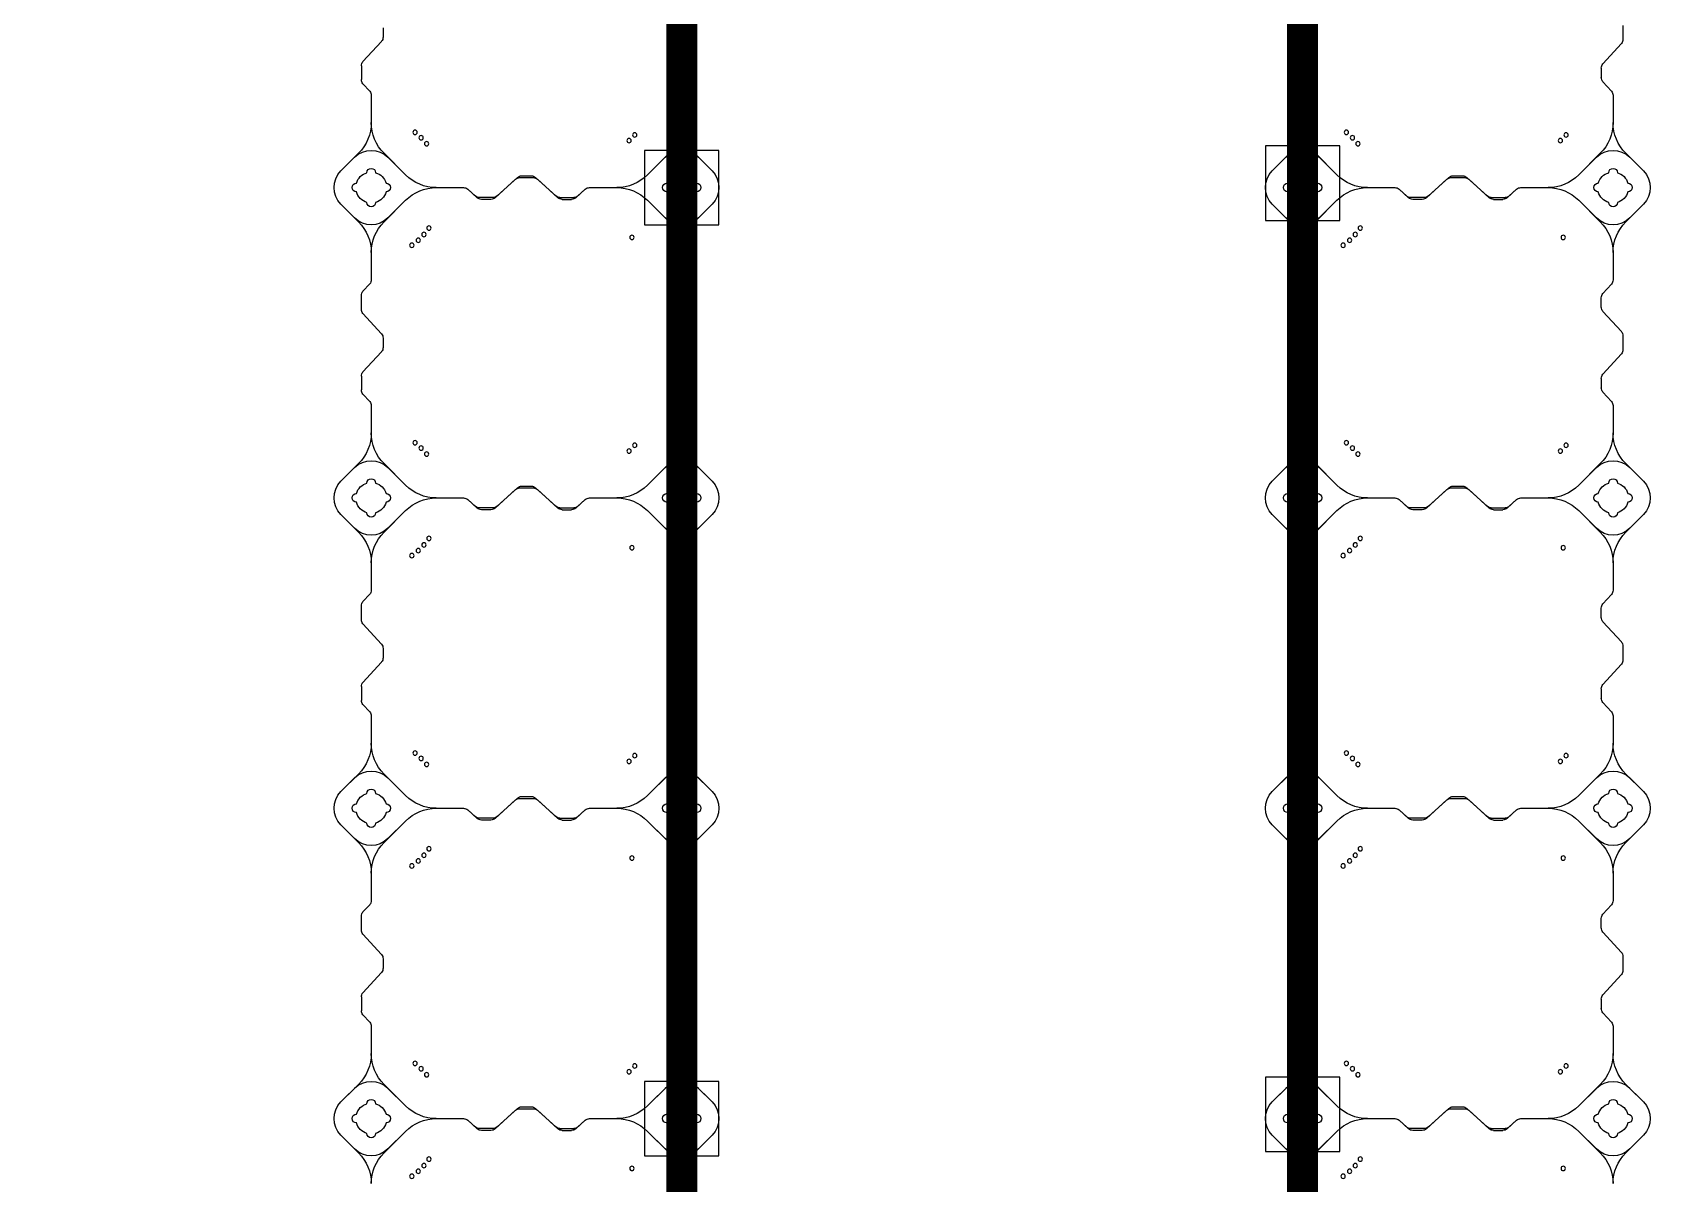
# Model space of a CAD drawing. Header units: millimetres. Extents: x -1612139 to -1260738, y 1141106 to 1536160.
# Drawn here: x -1267947 to -1265337, y 1189326 to 1191181 of the extents above; entities that cross this region are included whole.
import ezdxf

# ---------------------------------------------------------------- set-up
doc = ezdxf.new("R2010")
doc.units = ezdxf.units.MM
doc.header["$LTSCALE"] = 10
doc.layers.get('0').update_dxf_attribs({"linetype": 'CONTINUOUS'})
doc.layers.add('W-FLOAT_BOWL浮筒', color=253, linetype='CONTINUOUS')

# ---------------------------------------------------------------- blocks, each defined once
blk = doc.blocks.new('橙色')
at = {"layer": 'W-FLOAT_BOWL浮筒', "color": 30}
for p, q in [((19951.2, -2973.2), (19979.5, -2944.8)), ((20055.2, -2979.5), (20020.5, -2944.8)), ((20444.8, -2979.5), (20479.5, -2944.8)), ((20548.8, -2973.2), (20520.5, -2944.8)), ((21451.2, -2973.2), (21479.5, -2944.8)), ((21555.2, -2979.5), (21520.5, -2944.8)), ((21944.8, -2979.5), (21979.5, -2944.8)), ((22048.8, -2973.2), (22020.5, -2944.8)), ((19951.2, -2973.1), (19973.1, -2951.2)), ((20026.8, -2951.2), (20055.2, -2979.5)), ((20473.2, -2951.2), (20444.8, -2979.5)), ((20526.9, -2951.2), (20548.8, -2973.1)), ((21451.2, -2973.1), (21473.1, -2951.2)), ((21526.8, -2951.2), (21555.2, -2979.5)), ((21973.2, -2951.2), (21944.8, -2979.5)), ((22026.9, -2951.2), (22048.8, -2973.1)), ((20104.6, -3000), (20148.7, -3000)), ((20104.6, -3000), (20148.5, -3000)), ((20167.1, -2986.6), (20155.3, -2997.4)), ((20170.6, -2983.6), (20155.5, -2997.4)), ((20196.1, -2984), (20173.9, -2984)), ((20192.6, -2981), (20177.4, -2981)), ((20199.4, -2983.6), (20232.1, -3013.4)), ((20202.9, -2986.6), (20235.6, -3016.4)), ((20297.1, -2986.6), (20264.4, -3016.4)), ((20300.6, -2983.6), (20267.9, -3013.4)), ((20303.9, -2984), (20326.1, -2984)), ((20307.4, -2981), (20322.6, -2981)), ((20329.4, -2983.6), (20344.5, -2997.4)), ((20332.9, -2986.6), (20344.7, -2997.4)), ((20351.3, -3000), (20395.3, -3000)), ((20351.5, -3000), (20395.3, -3000)), ((21604.6, -3000), (21648.7, -3000)), ((21604.6, -3000), (21648.5, -3000)), ((21667.1, -2986.6), (21655.3, -2997.4)), ((21670.6, -2983.6), (21655.5, -2997.4)), ((21696.1, -2984), (21673.9, -2984)), ((21692.6, -2981), (21677.4, -2981)), ((21699.4, -2983.6), (21732.1, -3013.4)), ((21702.9, -2986.6), (21735.6, -3016.4)), ((21797.1, -2986.6), (21764.4, -3016.4)), ((21800.6, -2983.6), (21767.9, -3013.4)), ((21803.9, -2984), (21826.1, -2984)), ((21807.4, -2981), (21822.6, -2981)), ((21829.4, -2983.6), (21844.5, -2997.4)), ((21832.9, -2986.6), (21844.7, -2997.4)), ((21851.3, -3000), (21895.3, -3000)), ((21851.5, -3000), (21895.3, -3000)), ((19951.2, -3026.8), (19979.5, -3055.2)), ((19973.1, -3048.8), (19951.2, -3026.9)), ((20020.5, -3055.2), (20055.2, -3020.5)), ((20026.8, -3048.8), (20055.2, -3020.5)), ((20238.9, -3016), (20261.1, -3016)), ((20242.4, -3019), (20257.6, -3019)), ((20473.2, -3048.8), (20444.8, -3020.5)), ((20479.5, -3055.2), (20444.8, -3020.5)), ((20548.8, -3026.8), (20520.5, -3055.2)), ((20548.8, -3026.9), (20526.9, -3048.8)), ((21451.2, -3026.8), (21479.5, -3055.2)), ((21473.1, -3048.8), (21451.2, -3026.9)), ((21520.5, -3055.2), (21555.2, -3020.5)), ((21526.8, -3048.8), (21555.2, -3020.5)), ((21738.9, -3016), (21761.1, -3016)), ((21742.4, -3019), (21757.6, -3019)), ((21973.2, -3048.8), (21944.8, -3020.5)), ((21979.5, -3055.2), (21944.8, -3020.5)), ((22048.8, -3026.8), (22020.5, -3055.2)), ((22048.8, -3026.9), (22026.9, -3048.8)), ((20000, -3148.5), (20000, -3104.6)), ((20500, -3148.7), (20500, -3104.6)), ((21500, -3148.5), (21500, -3104.6)), ((22000, -3148.7), (22000, -3104.6)), ((19986.6, -3167.1), (19997.4, -3155.3)), ((20483.6, -3170.6), (20497.4, -3155.5)), ((21486.6, -3167.1), (21497.4, -3155.3)), ((21983.6, -3170.6), (21997.4, -3155.5)), ((19984, -3196.1), (19984, -3173.9)), ((20481, -3192.6), (20481, -3177.4)), ((21484, -3196.1), (21484, -3173.9)), ((21981, -3192.6), (21981, -3177.4)), ((19986.6, -3202.9), (20016.4, -3235.6)), ((20483.6, -3199.4), (20513.4, -3232.1)), ((21486.6, -3202.9), (21516.4, -3235.6)), ((21983.6, -3199.4), (22013.4, -3232.1)), ((20019, -3257.6), (20019, -3242.4)), ((20516, -3261.1), (20516, -3238.9)), ((21519, -3257.6), (21519, -3242.4)), ((22016, -3261.1), (22016, -3238.9)), ((19986.6, -3297.1), (20016.4, -3264.4)), ((20483.6, -3300.6), (20513.4, -3267.9)), ((21486.6, -3297.1), (21516.4, -3264.4)), ((21983.6, -3300.6), (22013.4, -3267.9)), ((19984, -3303.9), (19984, -3326.1)), ((20481, -3307.4), (20481, -3322.6)), ((21484, -3303.9), (21484, -3326.1)), ((21981, -3307.4), (21981, -3322.6)), ((19986.6, -3332.9), (19997.4, -3344.7)), ((20483.6, -3329.4), (20497.4, -3344.5)), ((21486.6, -3332.9), (21497.4, -3344.7)), ((21983.6, -3329.4), (21997.4, -3344.5)), ((20000, -3395.3), (20000, -3351.5)), ((20500, -3395.3), (20500, -3351.3)), ((21500, -3395.3), (21500, -3351.5)), ((22000, -3395.3), (22000, -3351.3)), ((19951.2, -3473.2), (19979.5, -3444.8)), ((19951.2, -3473.1), (19973.1, -3451.2)), ((20055.2, -3479.5), (20020.5, -3444.8)), ((20026.8, -3451.2), (20055.2, -3479.5)), ((20444.8, -3479.5), (20479.5, -3444.8)), ((20473.2, -3451.2), (20444.8, -3479.5)), ((20548.8, -3473.2), (20520.5, -3444.8)), ((20526.9, -3451.2), (20548.8, -3473.1)), ((21451.2, -3473.2), (21479.5, -3444.8)), ((21451.2, -3473.1), (21473.1, -3451.2)), ((21555.2, -3479.5), (21520.5, -3444.8)), ((21526.8, -3451.2), (21555.2, -3479.5)), ((21944.8, -3479.5), (21979.5, -3444.8)), ((21973.2, -3451.2), (21944.8, -3479.5)), ((22048.8, -3473.2), (22020.5, -3444.8)), ((22026.9, -3451.2), (22048.8, -3473.1)), ((20167.1, -3486.6), (20155.3, -3497.4)), ((20170.6, -3483.6), (20155.5, -3497.4)), ((20196.1, -3484), (20173.9, -3484)), ((20192.6, -3481), (20177.4, -3481)), ((20199.4, -3483.6), (20232.1, -3513.4)), ((20202.9, -3486.6), (20235.6, -3516.4)), ((20297.1, -3486.6), (20264.4, -3516.4)), ((20300.6, -3483.6), (20267.9, -3513.4)), ((20303.9, -3484), (20326.1, -3484)), ((20307.4, -3481), (20322.6, -3481)), ((20329.4, -3483.6), (20344.5, -3497.4)), ((20332.9, -3486.6), (20344.7, -3497.4)), ((21667.1, -3486.6), (21655.3, -3497.4)), ((21670.6, -3483.6), (21655.5, -3497.4)), ((21696.1, -3484), (21673.9, -3484)), ((21692.6, -3481), (21677.4, -3481)), ((21699.4, -3483.6), (21732.1, -3513.4)), ((21702.9, -3486.6), (21735.6, -3516.4)), ((21797.1, -3486.6), (21764.4, -3516.4)), ((21800.6, -3483.6), (21767.9, -3513.4)), ((21803.9, -3484), (21826.1, -3484)), ((21807.4, -3481), (21822.6, -3481)), ((21829.4, -3483.6), (21844.5, -3497.4)), ((21832.9, -3486.6), (21844.7, -3497.4)), ((20020.5, -3555.2), (20055.2, -3520.5)), ((20026.8, -3548.8), (20055.2, -3520.5)), ((20104.6, -3500), (20148.7, -3500)), ((20104.6, -3500), (20148.5, -3500)), ((20238.9, -3516), (20261.1, -3516)), ((20242.4, -3519), (20257.6, -3519)), ((20351.3, -3500), (20395.3, -3500)), ((20351.5, -3500), (20395.3, -3500)), ((20473.2, -3548.8), (20444.8, -3520.5)), ((20479.5, -3555.2), (20444.8, -3520.5)), ((21520.5, -3555.2), (21555.2, -3520.5)), ((21526.8, -3548.8), (21555.2, -3520.5)), ((21604.6, -3500), (21648.7, -3500)), ((21604.6, -3500), (21648.5, -3500)), ((21738.9, -3516), (21761.1, -3516)), ((21742.4, -3519), (21757.6, -3519)), ((21851.3, -3500), (21895.3, -3500)), ((21851.5, -3500), (21895.3, -3500)), ((21973.2, -3548.8), (21944.8, -3520.5)), ((21979.5, -3555.2), (21944.8, -3520.5)), ((19951.2, -3526.8), (19979.5, -3555.2)), ((19973.1, -3548.8), (19951.2, -3526.9)), ((20548.8, -3526.8), (20520.5, -3555.2)), ((20548.8, -3526.9), (20526.9, -3548.8)), ((21451.2, -3526.8), (21479.5, -3555.2)), ((21473.1, -3548.8), (21451.2, -3526.9)), ((22048.8, -3526.8), (22020.5, -3555.2)), ((22048.8, -3526.9), (22026.9, -3548.8)), ((20000, -3648.5), (20000, -3604.6)), ((20500, -3648.7), (20500, -3604.6)), ((21500, -3648.5), (21500, -3604.6)), ((22000, -3648.7), (22000, -3604.6)), ((19984, -3696.1), (19984, -3673.9)), ((19986.6, -3667.1), (19997.4, -3655.3)), ((20481, -3692.6), (20481, -3677.4)), ((20483.6, -3670.6), (20497.4, -3655.5)), ((21484, -3696.1), (21484, -3673.9)), ((21486.6, -3667.1), (21497.4, -3655.3)), ((21981, -3692.6), (21981, -3677.4)), ((21983.6, -3670.6), (21997.4, -3655.5)), ((19986.6, -3702.9), (20016.4, -3735.6)), ((20483.6, -3699.4), (20513.4, -3732.1)), ((21486.6, -3702.9), (21516.4, -3735.6)), ((21983.6, -3699.4), (22013.4, -3732.1)), ((20019, -3757.6), (20019, -3742.4)), ((20516, -3761.1), (20516, -3738.9)), ((21519, -3757.6), (21519, -3742.4)), ((22016, -3761.1), (22016, -3738.9)), ((19986.6, -3797.1), (20016.4, -3764.4)), ((20483.6, -3800.6), (20513.4, -3767.9)), ((21486.6, -3797.1), (21516.4, -3764.4)), ((21983.6, -3800.6), (22013.4, -3767.9)), ((19984, -3803.9), (19984, -3826.1)), ((20481, -3807.4), (20481, -3822.6)), ((21484, -3803.9), (21484, -3826.1)), ((21981, -3807.4), (21981, -3822.6)), ((19986.6, -3832.9), (19997.4, -3844.7)), ((20483.6, -3829.4), (20497.4, -3844.5)), ((21486.6, -3832.9), (21497.4, -3844.7)), ((21983.6, -3829.4), (21997.4, -3844.5)), ((20000, -3895.3), (20000, -3851.5)), ((20500, -3895.3), (20500, -3851.3)), ((21500, -3895.3), (21500, -3851.5)), ((22000, -3895.3), (22000, -3851.3)), ((19951.2, -3973.2), (19979.5, -3944.8)), ((19951.2, -3973.1), (19973.1, -3951.2)), ((20055.2, -3979.5), (20020.5, -3944.8)), ((20026.8, -3951.2), (20055.2, -3979.5)), ((20444.8, -3979.5), (20479.5, -3944.8)), ((20473.2, -3951.2), (20444.8, -3979.5)), ((20548.8, -3973.2), (20520.5, -3944.8)), ((20526.9, -3951.2), (20548.8, -3973.1)), ((21451.2, -3973.2), (21479.5, -3944.8)), ((21451.2, -3973.1), (21473.1, -3951.2)), ((21555.2, -3979.5), (21520.5, -3944.8)), ((21526.8, -3951.2), (21555.2, -3979.5)), ((21944.8, -3979.5), (21979.5, -3944.8)), ((21973.2, -3951.2), (21944.8, -3979.5)), ((22048.8, -3973.2), (22020.5, -3944.8)), ((22026.9, -3951.2), (22048.8, -3973.1)), ((20167.1, -3986.6), (20155.3, -3997.4)), ((20170.6, -3983.6), (20155.5, -3997.4)), ((20196.1, -3984), (20173.9, -3984)), ((20192.6, -3981), (20177.4, -3981)), ((20199.4, -3983.6), (20232.1, -4013.4)), ((20202.9, -3986.6), (20235.6, -4016.4)), ((20297.1, -3986.6), (20264.4, -4016.4)), ((20300.6, -3983.6), (20267.9, -4013.4)), ((20303.9, -3984), (20326.1, -3984)), ((20307.4, -3981), (20322.6, -3981)), ((20329.4, -3983.6), (20344.5, -3997.4)), ((20332.9, -3986.6), (20344.7, -3997.4)), ((21667.1, -3986.6), (21655.3, -3997.4)), ((21670.6, -3983.6), (21655.5, -3997.4)), ((21696.1, -3984), (21673.9, -3984)), ((21692.6, -3981), (21677.4, -3981)), ((21699.4, -3983.6), (21732.1, -4013.4)), ((21702.9, -3986.6), (21735.6, -4016.4)), ((21797.1, -3986.6), (21764.4, -4016.4)), ((21800.6, -3983.6), (21767.9, -4013.4)), ((21803.9, -3984), (21826.1, -3984)), ((21807.4, -3981), (21822.6, -3981)), ((21829.4, -3983.6), (21844.5, -3997.4)), ((21832.9, -3986.6), (21844.7, -3997.4)), ((20104.6, -4000), (20148.7, -4000)), ((20104.6, -4000), (20148.5, -4000)), ((20238.9, -4016), (20261.1, -4016)), ((20351.3, -4000), (20395.3, -4000)), ((20351.5, -4000), (20395.3, -4000)), ((21604.6, -4000), (21648.7, -4000)), ((21604.6, -4000), (21648.5, -4000)), ((21738.9, -4016), (21761.1, -4016)), ((21851.3, -4000), (21895.3, -4000)), ((21851.5, -4000), (21895.3, -4000)), ((19951.2, -4026.8), (19979.5, -4055.2)), ((19973.1, -4048.8), (19951.2, -4026.9)), ((20020.5, -4055.2), (20055.2, -4020.5)), ((20026.8, -4048.8), (20055.2, -4020.5)), ((20242.4, -4019), (20257.6, -4019)), ((20473.2, -4048.8), (20444.8, -4020.5)), ((20479.5, -4055.2), (20444.8, -4020.5)), ((20548.8, -4026.8), (20520.5, -4055.2)), ((20548.8, -4026.9), (20526.9, -4048.8)), ((21451.2, -4026.8), (21479.5, -4055.2)), ((21473.1, -4048.8), (21451.2, -4026.9)), ((21520.5, -4055.2), (21555.2, -4020.5)), ((21526.8, -4048.8), (21555.2, -4020.5)), ((21742.4, -4019), (21757.6, -4019)), ((21973.2, -4048.8), (21944.8, -4020.5)), ((21979.5, -4055.2), (21944.8, -4020.5)), ((22048.8, -4026.8), (22020.5, -4055.2)), ((22048.8, -4026.9), (22026.9, -4048.8)), ((20000, -4148.5), (20000, -4104.6)), ((20500, -4148.7), (20500, -4104.6)), ((21500, -4148.5), (21500, -4104.6)), ((22000, -4148.7), (22000, -4104.6)), ((19984, -4196.1), (19984, -4173.9)), ((19986.6, -4167.1), (19997.4, -4155.3)), ((20483.6, -4170.6), (20497.4, -4155.5)), ((21484, -4196.1), (21484, -4173.9)), ((21486.6, -4167.1), (21497.4, -4155.3)), ((21983.6, -4170.6), (21997.4, -4155.5)), ((20481, -4192.6), (20481, -4177.4)), ((20483.6, -4199.4), (20513.4, -4232.1)), ((21981, -4192.6), (21981, -4177.4)), ((21983.6, -4199.4), (22013.4, -4232.1)), ((19986.6, -4202.9), (20016.4, -4235.6)), ((21486.6, -4202.9), (21516.4, -4235.6)), ((20019, -4257.6), (20019, -4242.4)), ((20516, -4261.1), (20516, -4238.9)), ((21519, -4257.6), (21519, -4242.4)), ((22016, -4261.1), (22016, -4238.9)), ((19986.6, -4297.1), (20016.4, -4264.4)), ((20483.6, -4300.6), (20513.4, -4267.9)), ((21486.6, -4297.1), (21516.4, -4264.4)), ((21983.6, -4300.6), (22013.4, -4267.9)), ((19984, -4303.9), (19984, -4326.1)), ((21484, -4303.9), (21484, -4326.1)), ((20481, -4307.4), (20481, -4322.6)), ((20483.6, -4329.4), (20497.4, -4344.5)), ((21981, -4307.4), (21981, -4322.6)), ((21983.6, -4329.4), (21997.4, -4344.5)), ((19986.6, -4332.9), (19997.4, -4344.7)), ((20000, -4395.3), (20000, -4351.5)), ((20500, -4395.3), (20500, -4351.3)), ((21486.6, -4332.9), (21497.4, -4344.7)), ((21500, -4395.3), (21500, -4351.5)), ((22000, -4395.3), (22000, -4351.3)), ((19951.2, -4473.2), (19979.5, -4444.8)), ((19951.2, -4473.1), (19973.1, -4451.2)), ((20055.2, -4479.5), (20020.5, -4444.8)), ((20026.8, -4451.2), (20055.2, -4479.5)), ((20444.8, -4479.5), (20479.5, -4444.8)), ((20473.2, -4451.2), (20444.8, -4479.5)), ((20548.8, -4473.2), (20520.5, -4444.8)), ((20526.9, -4451.2), (20548.8, -4473.1)), ((21451.2, -4473.2), (21479.5, -4444.8)), ((21451.2, -4473.1), (21473.1, -4451.2)), ((21555.2, -4479.5), (21520.5, -4444.8)), ((21526.8, -4451.2), (21555.2, -4479.5)), ((21944.8, -4479.5), (21979.5, -4444.8)), ((21973.2, -4451.2), (21944.8, -4479.5)), ((22048.8, -4473.2), (22020.5, -4444.8)), ((22026.9, -4451.2), (22048.8, -4473.1)), ((20167.1, -4486.6), (20155.3, -4497.4)), ((20170.6, -4483.6), (20155.5, -4497.4)), ((20196.1, -4484), (20173.9, -4484)), ((20192.6, -4481), (20177.4, -4481)), ((20199.4, -4483.6), (20232.1, -4513.4)), ((20202.9, -4486.6), (20235.6, -4516.4)), ((20297.1, -4486.6), (20264.4, -4516.4)), ((20300.6, -4483.6), (20267.9, -4513.4)), ((20303.9, -4484), (20326.1, -4484)), ((20307.4, -4481), (20322.6, -4481)), ((20329.4, -4483.6), (20344.5, -4497.4)), ((20332.9, -4486.6), (20344.7, -4497.4)), ((21667.1, -4486.6), (21655.3, -4497.4)), ((21670.6, -4483.6), (21655.5, -4497.4)), ((21696.1, -4484), (21673.9, -4484)), ((21692.6, -4481), (21677.4, -4481)), ((21699.4, -4483.6), (21732.1, -4513.4)), ((21702.9, -4486.6), (21735.6, -4516.4)), ((21797.1, -4486.6), (21764.4, -4516.4)), ((21800.6, -4483.6), (21767.9, -4513.4)), ((21803.9, -4484), (21826.1, -4484)), ((21807.4, -4481), (21822.6, -4481)), ((21829.4, -4483.6), (21844.5, -4497.4)), ((21832.9, -4486.6), (21844.7, -4497.4)), ((20104.6, -4500), (20148.7, -4500)), ((20104.6, -4500), (20148.5, -4500)), ((20351.3, -4500), (20395.3, -4500)), ((20351.5, -4500), (20395.3, -4500)), ((21604.6, -4500), (21648.7, -4500)), ((21604.6, -4500), (21648.5, -4500)), ((21851.3, -4500), (21895.3, -4500)), ((21851.5, -4500), (21895.3, -4500)), ((19951.2, -4526.8), (19979.5, -4555.2)), ((19973.1, -4548.8), (19951.2, -4526.9)), ((20020.5, -4555.2), (20055.2, -4520.5)), ((20026.8, -4548.8), (20055.2, -4520.5)), ((20238.9, -4516), (20261.1, -4516)), ((20242.4, -4519), (20257.6, -4519)), ((20473.2, -4548.8), (20444.8, -4520.5)), ((20479.5, -4555.2), (20444.8, -4520.5)), ((20548.8, -4526.8), (20520.5, -4555.2)), ((20548.8, -4526.9), (20526.9, -4548.8)), ((21451.2, -4526.8), (21479.5, -4555.2)), ((21473.1, -4548.8), (21451.2, -4526.9)), ((21520.5, -4555.2), (21555.2, -4520.5)), ((21526.8, -4548.8), (21555.2, -4520.5)), ((21738.9, -4516), (21761.1, -4516)), ((21742.4, -4519), (21757.6, -4519)), ((21973.2, -4548.8), (21944.8, -4520.5)), ((21979.5, -4555.2), (21944.8, -4520.5)), ((22048.8, -4526.8), (22020.5, -4555.2)), ((22048.8, -4526.9), (22026.9, -4548.8)), ((20000, -4648.5), (20000, -4604.6)), ((20500, -4648.7), (20500, -4604.6)), ((21500, -4648.5), (21500, -4604.6)), ((22000, -4648.7), (22000, -4604.6)), ((19986.6, -4667.1), (19997.4, -4655.3)), ((20483.6, -4670.6), (20497.4, -4655.5)), ((21486.6, -4667.1), (21497.4, -4655.3)), ((21983.6, -4670.6), (21997.4, -4655.5)), ((19984, -4696.1), (19984, -4673.9)), ((20481, -4692.6), (20481, -4677.4)), ((21484, -4696.1), (21484, -4673.9)), ((21981, -4692.6), (21981, -4677.4)), ((19986.6, -4702.9), (20016.4, -4735.6)), ((20483.6, -4699.4), (20513.4, -4732.1)), ((21486.6, -4702.9), (21516.4, -4735.6)), ((21983.6, -4699.4), (22013.4, -4732.1)), ((20019, -4757.6), (20019, -4742.4)), ((20516, -4761.1), (20516, -4738.9)), ((21519, -4757.6), (21519, -4742.4)), ((22016, -4761.1), (22016, -4738.9))]:
    blk.add_line(p, q, dxfattribs=at)
for centre in [(20065.3, -2907.1), (20075.6, -2915.2), (20084.8, -2924.4), (20419.7, -2919.7), (21565.3, -2907.1), (21575.6, -2915.2), (21584.8, -2924.4), (21919.7, -2919.7), (20092.9, -2934.7), (21592.9, -2934.7), (20080.3, -3080.3), (20089, -3070.6), (20415.2, -3075.6), (21580.3, -3080.3), (21589, -3070.6), (21915.2, -3075.6), (20070.6, -3089), (20424.4, -3084.8), (21570.6, -3089), (21924.4, -3084.8), (20065.3, -3407.1), (20075.6, -3415.2), (20419.7, -3419.7), (21565.3, -3407.1), (21575.6, -3415.2), (21919.7, -3419.7), (20084.8, -3424.4), (20092.9, -3434.7), (21584.8, -3424.4), (21592.9, -3434.7), (20089, -3570.6), (20415.2, -3575.6), (21589, -3570.6), (21915.2, -3575.6), (20070.6, -3589), (20080.3, -3580.3), (20424.4, -3584.8), (21570.6, -3589), (21580.3, -3580.3), (21924.4, -3584.8), (20065.3, -3907.1), (20075.6, -3915.2), (21565.3, -3907.1), (21575.6, -3915.2), (20084.8, -3924.4), (20092.9, -3934.7), (20419.7, -3919.7), (21584.8, -3924.4), (21592.9, -3934.7), (21919.7, -3919.7), (20089, -4070.6), (21589, -4070.6), (20070.6, -4089), (20080.3, -4080.3), (20415.2, -4075.6), (20424.4, -4084.8), (21570.6, -4089), (21580.3, -4080.3), (21915.2, -4075.6), (21924.4, -4084.8), (20065.3, -4407.1), (21565.3, -4407.1), (20075.6, -4415.2), (20084.8, -4424.4), (20092.9, -4434.7), (20419.7, -4419.7), (21575.6, -4415.2), (21584.8, -4424.4), (21592.9, -4434.7), (21919.7, -4419.7), (20070.6, -4589), (20080.3, -4580.3), (20089, -4570.6), (20415.2, -4575.6), (20424.4, -4584.8), (21570.6, -4589), (21580.3, -4580.3), (21589, -4570.6), (21915.2, -4575.6), (21924.4, -4584.8)]:
    blk.add_circle(centre, 3.5, dxfattribs=at)
for centre, radius, start, end in [((19930, -2895.3), 70, 315, 0), ((20070, -2895.3), 70, 180, 225), ((20430, -2895.3), 70, 315, 0), ((20570, -2895.3), 70, 180, 225), ((21430, -2895.3), 70, 315, 0), ((21570, -2895.3), 70, 180, 225), ((21930, -2895.3), 70, 315, 0), ((22070, -2895.3), 70, 180, 225), ((20000, -2978), 38, 45, 135), ((20500, -2978), 38, 45, 135), ((21500, -2978), 38, 45, 135), ((22000, -2978), 38, 45, 135), ((19978, -3000), 38, 135, 225), ((19978, -3000), 38, 135, 225), ((20000, -2976), 7, 0, 180), ((20000, -2976), 7, 0, 180), ((20500, -2976), 7, 0, 180), ((20500, -2976), 7, 0, 180), ((20522, -3000), 38, 315, 45), ((20522, -3000), 38, 315, 45), ((21478, -3000), 38, 135, 225), ((21478, -3000), 38, 135, 225), ((21500, -2976), 7, 0, 180), ((21500, -2976), 7, 0, 180), ((22000, -2976), 7, 0, 180), ((22000, -2976), 7, 0, 180), ((22022, -3000), 38, 315, 45), ((22022, -3000), 38, 315, 45), ((19976, -3000), 7, 90, 270), ((19976, -3000), 7, 90, 270), ((20000, -3000), 25, 106.2602, 163.7398), ((20000, -3000), 25, 106.2602, 163.7398), ((20000, -3000), 25, 16.2602, 73.7398), ((20000, -3000), 25, 16.2602, 73.7398), ((20024, -3000), 7, 270, 90), ((20024, -3000), 7, 270, 90), ((20104.7, -2930), 70, 225, 270), ((20104.7, -2930), 70, 225, 270), ((20104.7, -3070), 70, 90, 135), ((20104.7, -3070), 70, 90, 135), ((20148.5, -2990), 10, 270, 312.2737), ((20148.7, -2990), 10, 270, 312.2737), ((20173.9, -2994), 10, 90, 132.2737), ((20177.4, -2991), 10, 90, 132.2737), ((20192.6, -2991), 10, 47.7263, 90), ((20196.1, -2994), 10, 47.7263, 90), ((20303.9, -2994), 10, 90, 132.2737), ((20307.4, -2991), 10, 90, 132.2737), ((20322.6, -2991), 10, 47.7263, 90), ((20326.1, -2994), 10, 47.7263, 90), ((20351.3, -2990), 10, 227.7263, 270), ((20351.5, -2990), 10, 227.7263, 270), ((20395.3, -2930), 70, 270, 315), ((20395.3, -2930), 70, 270, 315), ((20395.3, -3070), 70, 45, 90), ((20395.3, -3070), 70, 45, 90), ((20476, -3000), 7, 90, 270), ((20476, -3000), 7, 90, 270), ((20500, -3000), 25, 106.2602, 163.7398), ((20500, -3000), 25, 106.2602, 163.7398), ((20500, -3000), 25, 16.2602, 73.7398), ((20500, -3000), 25, 16.2602, 73.7398), ((20524, -3000), 7, 270, 90), ((20524, -3000), 7, 270, 90), ((21476, -3000), 7, 90, 270), ((21476, -3000), 7, 90, 270), ((21500, -3000), 25, 106.2602, 163.7398), ((21500, -3000), 25, 106.2602, 163.7398), ((21500, -3000), 25, 16.2602, 73.7398), ((21500, -3000), 25, 16.2602, 73.7398), ((21524, -3000), 7, 270, 90), ((21524, -3000), 7, 270, 90), ((21604.7, -2930), 70, 225, 270), ((21604.7, -2930), 70, 225, 270), ((21604.7, -3070), 70, 90, 135), ((21604.7, -3070), 70, 90, 135), ((21648.5, -2990), 10, 270, 312.2737), ((21648.7, -2990), 10, 270, 312.2737), ((21673.9, -2994), 10, 90, 132.2737), ((21677.4, -2991), 10, 90, 132.2737), ((21692.6, -2991), 10, 47.7263, 90), ((21696.1, -2994), 10, 47.7263, 90), ((21803.9, -2994), 10, 90, 132.2737), ((21807.4, -2991), 10, 90, 132.2737), ((21822.6, -2991), 10, 47.7263, 90), ((21826.1, -2994), 10, 47.7263, 90), ((21851.3, -2990), 10, 227.7263, 270), ((21851.5, -2990), 10, 227.7263, 270), ((21895.3, -2930), 70, 270, 315), ((21895.3, -2930), 70, 270, 315), ((21895.3, -3070), 70, 45, 90), ((21895.3, -3070), 70, 45, 90), ((21976, -3000), 7, 90, 270), ((21976, -3000), 7, 90, 270), ((22000, -3000), 25, 106.2602, 163.7398), ((22000, -3000), 25, 106.2602, 163.7398), ((22000, -3000), 25, 16.2602, 73.7398), ((22000, -3000), 25, 16.2602, 73.7398), ((22024, -3000), 7, 270, 90), ((22024, -3000), 7, 270, 90), ((20000, -3000), 25, 196.2602, 253.7398), ((20000, -3000), 25, 196.2602, 253.7398), ((20000, -3024), 7, 180, 0), ((20000, -3024), 7, 180, 0), ((20000, -3000), 25, 286.2602, 343.7398), ((20000, -3000), 25, 286.2602, 343.7398), ((20238.9, -3006), 10, 227.7263, 270), ((20242.4, -3009), 10, 227.7263, 270), ((20257.6, -3009), 10, 270, 312.2737), ((20261.1, -3006), 10, 270, 312.2737), ((20500, -3000), 25, 196.2602, 253.7398), ((20500, -3000), 25, 196.2602, 253.7398), ((20500, -3024), 7, 180, 0), ((20500, -3024), 7, 180, 0), ((20500, -3000), 25, 286.2602, 343.7398), ((20500, -3000), 25, 286.2602, 343.7398), ((21500, -3000), 25, 196.2602, 253.7398), ((21500, -3000), 25, 196.2602, 253.7398), ((21500, -3024), 7, 180, 0), ((21500, -3024), 7, 180, 0), ((21500, -3000), 25, 286.2602, 343.7398), ((21500, -3000), 25, 286.2602, 343.7398), ((21738.9, -3006), 10, 227.7263, 270), ((21742.4, -3009), 10, 227.7263, 270), ((21757.6, -3009), 10, 270, 312.2737), ((21761.1, -3006), 10, 270, 312.2737), ((22000, -3000), 25, 196.2602, 253.7398), ((22000, -3000), 25, 196.2602, 253.7398), ((22000, -3024), 7, 180, 0), ((22000, -3024), 7, 180, 0), ((22000, -3000), 25, 286.2602, 343.7398), ((22000, -3000), 25, 286.2602, 343.7398), ((20000, -3022), 38, 225, 315), ((20500, -3022), 38, 225, 315), ((21500, -3022), 38, 225, 315), ((22000, -3022), 38, 225, 315), ((19930, -3104.7), 70, 0, 45), ((20070, -3104.7), 70, 135, 180), ((20430, -3104.7), 70, 0, 45), ((20570, -3104.7), 70, 135, 180), ((21430, -3104.7), 70, 0, 45), ((21570, -3104.7), 70, 135, 180), ((21930, -3104.7), 70, 0, 45), ((22070, -3104.7), 70, 135, 180), ((19990, -3148.5), 10, 317.7263, 0), ((20490, -3148.7), 10, 317.7263, 0), ((21490, -3148.5), 10, 317.7263, 0), ((21990, -3148.7), 10, 317.7263, 0), ((19994, -3173.9), 10, 137.7263, 180), ((20491, -3177.4), 10, 137.7263, 180), ((21494, -3173.9), 10, 137.7263, 180), ((21991, -3177.4), 10, 137.7263, 180), ((19994, -3196.1), 10, 180, 222.2737), ((20491, -3192.6), 10, 180, 222.2737), ((21494, -3196.1), 10, 180, 222.2737), ((21991, -3192.6), 10, 180, 222.2737), ((20009, -3242.4), 10, 0, 42.2737), ((20506, -3238.9), 10, 0, 42.2737), ((21509, -3242.4), 10, 0, 42.2737), ((22006, -3238.9), 10, 0, 42.2737), ((20009, -3257.6), 10, 317.7263, 0), ((20506, -3261.1), 10, 317.7263, 0), ((21509, -3257.6), 10, 317.7263, 0), ((22006, -3261.1), 10, 317.7263, 0), ((19994, -3303.9), 10, 137.7263, 180), ((20491, -3307.4), 10, 137.7263, 180), ((21494, -3303.9), 10, 137.7263, 180), ((21991, -3307.4), 10, 137.7263, 180), ((19994, -3326.1), 10, 180, 222.2737), ((20491, -3322.6), 10, 180, 222.2737), ((21494, -3326.1), 10, 180, 222.2737), ((21991, -3322.6), 10, 180, 222.2737), ((19990, -3351.5), 10, 0, 42.2737), ((20490, -3351.3), 10, 0, 42.2737), ((21490, -3351.5), 10, 0, 42.2737), ((21990, -3351.3), 10, 0, 42.2737), ((19930, -3395.3), 70, 315, 0), ((20070, -3395.3), 70, 180, 225), ((20430, -3395.3), 70, 315, 0), ((20570, -3395.3), 70, 180, 225), ((21430, -3395.3), 70, 315, 0), ((21570, -3395.3), 70, 180, 225), ((21930, -3395.3), 70, 315, 0), ((22070, -3395.3), 70, 180, 225), ((20000, -3478), 38, 45, 135), ((20500, -3478), 38, 45, 135), ((21500, -3478), 38, 45, 135), ((22000, -3478), 38, 45, 135), ((20000, -3476), 7, 0, 180), ((20000, -3476), 7, 0, 180), ((20500, -3476), 7, 0, 180), ((20500, -3476), 7, 0, 180), ((21500, -3476), 7, 0, 180), ((21500, -3476), 7, 0, 180), ((22000, -3476), 7, 0, 180), ((22000, -3476), 7, 0, 180), ((19978, -3500), 38, 135, 225), ((19978, -3500), 38, 135, 225), ((19976, -3500), 7, 90, 270), ((19976, -3500), 7, 90, 270), ((20000, -3500), 25, 106.2602, 163.7398), ((20000, -3500), 25, 106.2602, 163.7398), ((20000, -3500), 25, 16.2602, 73.7398), ((20000, -3500), 25, 16.2602, 73.7398), ((20024, -3500), 7, 270, 90), ((20024, -3500), 7, 270, 90), ((20104.7, -3430), 70, 225, 270), ((20104.7, -3430), 70, 225, 270), ((20173.9, -3494), 10, 90, 132.2737), ((20177.4, -3491), 10, 90, 132.2737), ((20192.6, -3491), 10, 47.7263, 90), ((20196.1, -3494), 10, 47.7263, 90), ((20303.9, -3494), 10, 90, 132.2737), ((20307.4, -3491), 10, 90, 132.2737), ((20322.6, -3491), 10, 47.7263, 90), ((20326.1, -3494), 10, 47.7263, 90), ((20395.3, -3430), 70, 270, 315), ((20395.3, -3430), 70, 270, 315), ((20476, -3500), 7, 90, 270), ((20476, -3500), 7, 90, 270), ((20500, -3500), 25, 106.2602, 163.7398), ((20500, -3500), 25, 106.2602, 163.7398), ((20500, -3500), 25, 16.2602, 73.7398), ((20500, -3500), 25, 16.2602, 73.7398), ((20524, -3500), 7, 270, 90), ((20524, -3500), 7, 270, 90), ((20522, -3500), 38, 315, 45), ((20522, -3500), 38, 315, 45), ((21478, -3500), 38, 135, 225), ((21478, -3500), 38, 135, 225), ((21476, -3500), 7, 90, 270), ((21476, -3500), 7, 90, 270), ((21500, -3500), 25, 106.2602, 163.7398), ((21500, -3500), 25, 106.2602, 163.7398), ((21500, -3500), 25, 16.2602, 73.7398), ((21500, -3500), 25, 16.2602, 73.7398), ((21524, -3500), 7, 270, 90), ((21524, -3500), 7, 270, 90), ((21604.7, -3430), 70, 225, 270), ((21604.7, -3430), 70, 225, 270), ((21673.9, -3494), 10, 90, 132.2737), ((21677.4, -3491), 10, 90, 132.2737), ((21692.6, -3491), 10, 47.7263, 90), ((21696.1, -3494), 10, 47.7263, 90), ((21803.9, -3494), 10, 90, 132.2737), ((21807.4, -3491), 10, 90, 132.2737), ((21822.6, -3491), 10, 47.7263, 90), ((21826.1, -3494), 10, 47.7263, 90), ((21895.3, -3430), 70, 270, 315), ((21895.3, -3430), 70, 270, 315), ((21976, -3500), 7, 90, 270), ((21976, -3500), 7, 90, 270), ((22000, -3500), 25, 106.2602, 163.7398), ((22000, -3500), 25, 106.2602, 163.7398), ((22000, -3500), 25, 16.2602, 73.7398), ((22000, -3500), 25, 16.2602, 73.7398), ((22024, -3500), 7, 270, 90), ((22024, -3500), 7, 270, 90), ((22022, -3500), 38, 315, 45), ((22022, -3500), 38, 315, 45), ((20000, -3500), 25, 196.2602, 253.7398), ((20000, -3500), 25, 196.2602, 253.7398), ((20000, -3500), 25, 286.2602, 343.7398), ((20000, -3500), 25, 286.2602, 343.7398), ((20104.7, -3570), 70, 90, 135), ((20104.7, -3570), 70, 90, 135), ((20148.5, -3490), 10, 270, 312.2737), ((20148.7, -3490), 10, 270, 312.2737), ((20238.9, -3506), 10, 227.7263, 270), ((20242.4, -3509), 10, 227.7263, 270), ((20257.6, -3509), 10, 270, 312.2737), ((20261.1, -3506), 10, 270, 312.2737), ((20351.3, -3490), 10, 227.7263, 270), ((20351.5, -3490), 10, 227.7263, 270), ((20395.3, -3570), 70, 45, 90), ((20395.3, -3570), 70, 45, 90), ((20500, -3500), 25, 196.2602, 253.7398), ((20500, -3500), 25, 196.2602, 253.7398), ((20500, -3500), 25, 286.2602, 343.7398), ((20500, -3500), 25, 286.2602, 343.7398), ((21500, -3500), 25, 196.2602, 253.7398), ((21500, -3500), 25, 196.2602, 253.7398), ((21500, -3500), 25, 286.2602, 343.7398), ((21500, -3500), 25, 286.2602, 343.7398), ((21604.7, -3570), 70, 90, 135), ((21604.7, -3570), 70, 90, 135), ((21648.5, -3490), 10, 270, 312.2737), ((21648.7, -3490), 10, 270, 312.2737), ((21738.9, -3506), 10, 227.7263, 270), ((21742.4, -3509), 10, 227.7263, 270), ((21757.6, -3509), 10, 270, 312.2737), ((21761.1, -3506), 10, 270, 312.2737), ((21851.3, -3490), 10, 227.7263, 270), ((21851.5, -3490), 10, 227.7263, 270), ((21895.3, -3570), 70, 45, 90), ((21895.3, -3570), 70, 45, 90), ((22000, -3500), 25, 196.2602, 253.7398), ((22000, -3500), 25, 196.2602, 253.7398), ((22000, -3500), 25, 286.2602, 343.7398), ((22000, -3500), 25, 286.2602, 343.7398), ((20000, -3522), 38, 225, 315), ((20000, -3524), 7, 180, 0), ((20000, -3524), 7, 180, 0), ((20500, -3522), 38, 225, 315), ((20500, -3524), 7, 180, 0), ((20500, -3524), 7, 180, 0), ((21500, -3522), 38, 225, 315), ((21500, -3524), 7, 180, 0), ((21500, -3524), 7, 180, 0), ((22000, -3522), 38, 225, 315), ((22000, -3524), 7, 180, 0), ((22000, -3524), 7, 180, 0), ((19930, -3604.7), 70, 0, 45), ((20070, -3604.7), 70, 135, 180), ((20430, -3604.7), 70, 0, 45), ((20570, -3604.7), 70, 135, 180), ((21430, -3604.7), 70, 0, 45), ((21570, -3604.7), 70, 135, 180), ((21930, -3604.7), 70, 0, 45), ((22070, -3604.7), 70, 135, 180), ((19990, -3648.5), 10, 317.7263, 0), ((20490, -3648.7), 10, 317.7263, 0), ((21490, -3648.5), 10, 317.7263, 0), ((21990, -3648.7), 10, 317.7263, 0), ((19994, -3673.9), 10, 137.7263, 180), ((20491, -3677.4), 10, 137.7263, 180), ((21494, -3673.9), 10, 137.7263, 180), ((21991, -3677.4), 10, 137.7263, 180), ((19994, -3696.1), 10, 180, 222.2737), ((20491, -3692.6), 10, 180, 222.2737), ((21494, -3696.1), 10, 180, 222.2737), ((21991, -3692.6), 10, 180, 222.2737), ((20009, -3742.4), 10, 0, 42.2737), ((20009, -3757.6), 10, 317.7263, 0), ((20506, -3738.9), 10, 0, 42.2737), ((21509, -3742.4), 10, 0, 42.2737), ((21509, -3757.6), 10, 317.7263, 0), ((22006, -3738.9), 10, 0, 42.2737), ((20506, -3761.1), 10, 317.7263, 0), ((22006, -3761.1), 10, 317.7263, 0), ((19994, -3803.9), 10, 137.7263, 180), ((20491, -3807.4), 10, 137.7263, 180), ((21494, -3803.9), 10, 137.7263, 180), ((21991, -3807.4), 10, 137.7263, 180), ((19994, -3826.1), 10, 180, 222.2737), ((20491, -3822.6), 10, 180, 222.2737), ((21494, -3826.1), 10, 180, 222.2737), ((21991, -3822.6), 10, 180, 222.2737), ((19990, -3851.5), 10, 0, 42.2737), ((20490, -3851.3), 10, 0, 42.2737), ((21490, -3851.5), 10, 0, 42.2737), ((21990, -3851.3), 10, 0, 42.2737), ((19930, -3895.3), 70, 315, 0), ((20070, -3895.3), 70, 180, 225), ((20430, -3895.3), 70, 315, 0), ((20570, -3895.3), 70, 180, 225), ((21430, -3895.3), 70, 315, 0), ((21570, -3895.3), 70, 180, 225), ((21930, -3895.3), 70, 315, 0), ((22070, -3895.3), 70, 180, 225), ((20000, -3978), 38, 45, 135), ((20500, -3978), 38, 45, 135), ((21500, -3978), 38, 45, 135), ((22000, -3978), 38, 45, 135), ((19978, -4000), 38, 135, 225), ((19978, -4000), 38, 135, 225), ((20000, -4000), 25, 106.2602, 163.7398), ((20000, -4000), 25, 106.2602, 163.7398), ((20000, -3976), 7, 0, 180), ((20000, -3976), 7, 0, 180), ((20000, -4000), 25, 16.2602, 73.7398), ((20000, -4000), 25, 16.2602, 73.7398), ((20104.7, -3930), 70, 225, 270), ((20104.7, -3930), 70, 225, 270), ((20173.9, -3994), 10, 90, 132.2737), ((20177.4, -3991), 10, 90, 132.2737), ((20192.6, -3991), 10, 47.7263, 90), ((20196.1, -3994), 10, 47.7263, 90), ((20303.9, -3994), 10, 90, 132.2737), ((20307.4, -3991), 10, 90, 132.2737), ((20322.6, -3991), 10, 47.7263, 90), ((20326.1, -3994), 10, 47.7263, 90), ((20395.3, -3930), 70, 270, 315), ((20395.3, -3930), 70, 270, 315), ((20500, -4000), 25, 106.2602, 163.7398), ((20500, -4000), 25, 106.2602, 163.7398), ((20500, -3976), 7, 0, 180), ((20500, -3976), 7, 0, 180), ((20500, -4000), 25, 16.2602, 73.7398), ((20500, -4000), 25, 16.2602, 73.7398), ((20522, -4000), 38, 315, 45), ((20522, -4000), 38, 315, 45), ((21478, -4000), 38, 135, 225), ((21478, -4000), 38, 135, 225), ((21500, -4000), 25, 106.2602, 163.7398), ((21500, -4000), 25, 106.2602, 163.7398), ((21500, -3976), 7, 0, 180), ((21500, -3976), 7, 0, 180), ((21500, -4000), 25, 16.2602, 73.7398), ((21500, -4000), 25, 16.2602, 73.7398), ((21604.7, -3930), 70, 225, 270), ((21604.7, -3930), 70, 225, 270), ((21673.9, -3994), 10, 90, 132.2737), ((21677.4, -3991), 10, 90, 132.2737), ((21692.6, -3991), 10, 47.7263, 90), ((21696.1, -3994), 10, 47.7263, 90), ((21803.9, -3994), 10, 90, 132.2737), ((21807.4, -3991), 10, 90, 132.2737), ((21822.6, -3991), 10, 47.7263, 90), ((21826.1, -3994), 10, 47.7263, 90), ((21895.3, -3930), 70, 270, 315), ((21895.3, -3930), 70, 270, 315), ((22000, -4000), 25, 106.2602, 163.7398), ((22000, -4000), 25, 106.2602, 163.7398), ((22000, -3976), 7, 0, 180), ((22000, -3976), 7, 0, 180), ((22000, -4000), 25, 16.2602, 73.7398), ((22000, -4000), 25, 16.2602, 73.7398), ((22022, -4000), 38, 315, 45), ((22022, -4000), 38, 315, 45), ((19976, -4000), 7, 90, 270), ((19976, -4000), 7, 90, 270), ((20000, -4000), 25, 196.2602, 253.7398), ((20000, -4000), 25, 196.2602, 253.7398), ((20000, -4000), 25, 286.2602, 343.7398), ((20000, -4000), 25, 286.2602, 343.7398), ((20024, -4000), 7, 270, 90), ((20024, -4000), 7, 270, 90), ((20104.7, -4070), 70, 90, 135), ((20104.7, -4070), 70, 90, 135), ((20148.5, -3990), 10, 270, 312.2737), ((20148.7, -3990), 10, 270, 312.2737), ((20238.9, -4006), 10, 227.7263, 270), ((20242.4, -4009), 10, 227.7263, 270), ((20257.6, -4009), 10, 270, 312.2737), ((20261.1, -4006), 10, 270, 312.2737), ((20351.3, -3990), 10, 227.7263, 270), ((20351.5, -3990), 10, 227.7263, 270), ((20395.3, -4070), 70, 45, 90), ((20395.3, -4070), 70, 45, 90), ((20476, -4000), 7, 90, 270), ((20476, -4000), 7, 90, 270), ((20500, -4000), 25, 196.2602, 253.7398), ((20500, -4000), 25, 196.2602, 253.7398), ((20500, -4000), 25, 286.2602, 343.7398), ((20500, -4000), 25, 286.2602, 343.7398), ((20524, -4000), 7, 270, 90), ((20524, -4000), 7, 270, 90), ((21476, -4000), 7, 90, 270), ((21476, -4000), 7, 90, 270), ((21500, -4000), 25, 196.2602, 253.7398), ((21500, -4000), 25, 196.2602, 253.7398), ((21500, -4000), 25, 286.2602, 343.7398), ((21500, -4000), 25, 286.2602, 343.7398), ((21524, -4000), 7, 270, 90), ((21524, -4000), 7, 270, 90), ((21604.7, -4070), 70, 90, 135), ((21604.7, -4070), 70, 90, 135), ((21648.5, -3990), 10, 270, 312.2737), ((21648.7, -3990), 10, 270, 312.2737), ((21738.9, -4006), 10, 227.7263, 270), ((21742.4, -4009), 10, 227.7263, 270), ((21757.6, -4009), 10, 270, 312.2737), ((21761.1, -4006), 10, 270, 312.2737), ((21851.3, -3990), 10, 227.7263, 270), ((21851.5, -3990), 10, 227.7263, 270), ((21895.3, -4070), 70, 45, 90), ((21895.3, -4070), 70, 45, 90), ((21976, -4000), 7, 90, 270), ((21976, -4000), 7, 90, 270), ((22000, -4000), 25, 196.2602, 253.7398), ((22000, -4000), 25, 196.2602, 253.7398), ((22000, -4000), 25, 286.2602, 343.7398), ((22000, -4000), 25, 286.2602, 343.7398), ((22024, -4000), 7, 270, 90), ((22024, -4000), 7, 270, 90), ((20000, -4024), 7, 180, 0), ((20000, -4024), 7, 180, 0), ((20500, -4024), 7, 180, 0), ((20500, -4024), 7, 180, 0), ((21500, -4024), 7, 180, 0), ((21500, -4024), 7, 180, 0), ((22000, -4024), 7, 180, 0), ((22000, -4024), 7, 180, 0), ((20000, -4022), 38, 225, 315), ((19930, -4104.7), 70, 0, 45), ((20070, -4104.7), 70, 135, 180), ((20500, -4022), 38, 225, 315), ((20430, -4104.7), 70, 0, 45), ((20570, -4104.7), 70, 135, 180), ((21500, -4022), 38, 225, 315), ((21430, -4104.7), 70, 0, 45), ((21570, -4104.7), 70, 135, 180), ((22000, -4022), 38, 225, 315), ((21930, -4104.7), 70, 0, 45), ((22070, -4104.7), 70, 135, 180), ((19990, -4148.5), 10, 317.7263, 0), ((20490, -4148.7), 10, 317.7263, 0), ((21490, -4148.5), 10, 317.7263, 0), ((21990, -4148.7), 10, 317.7263, 0), ((19994, -4173.9), 10, 137.7263, 180), ((20491, -4177.4), 10, 137.7263, 180), ((21494, -4173.9), 10, 137.7263, 180), ((21991, -4177.4), 10, 137.7263, 180), ((19994, -4196.1), 10, 180, 222.2737), ((20491, -4192.6), 10, 180, 222.2737), ((21494, -4196.1), 10, 180, 222.2737), ((21991, -4192.6), 10, 180, 222.2737), ((20009, -4242.4), 10, 0, 42.2737), ((20506, -4238.9), 10, 0, 42.2737), ((21509, -4242.4), 10, 0, 42.2737), ((22006, -4238.9), 10, 0, 42.2737), ((20009, -4257.6), 10, 317.7263, 0), ((20506, -4261.1), 10, 317.7263, 0), ((21509, -4257.6), 10, 317.7263, 0), ((22006, -4261.1), 10, 317.7263, 0), ((19994, -4303.9), 10, 137.7263, 180), ((20491, -4307.4), 10, 137.7263, 180), ((21494, -4303.9), 10, 137.7263, 180), ((21991, -4307.4), 10, 137.7263, 180), ((19994, -4326.1), 10, 180, 222.2737), ((20491, -4322.6), 10, 180, 222.2737), ((21494, -4326.1), 10, 180, 222.2737), ((21991, -4322.6), 10, 180, 222.2737), ((19990, -4351.5), 10, 0, 42.2737), ((20490, -4351.3), 10, 0, 42.2737), ((21490, -4351.5), 10, 0, 42.2737), ((21990, -4351.3), 10, 0, 42.2737), ((19930, -4395.3), 70, 315, 0), ((20070, -4395.3), 70, 180, 225), ((20430, -4395.3), 70, 315, 0), ((20570, -4395.3), 70, 180, 225), ((21430, -4395.3), 70, 315, 0), ((21570, -4395.3), 70, 180, 225), ((21930, -4395.3), 70, 315, 0), ((22070, -4395.3), 70, 180, 225), ((20000, -4478), 38, 45, 135), ((20500, -4478), 38, 45, 135), ((21500, -4478), 38, 45, 135), ((22000, -4478), 38, 45, 135), ((19978, -4500), 38, 135, 225), ((19978, -4500), 38, 135, 225), ((20000, -4500), 25, 106.2602, 163.7398), ((20000, -4500), 25, 106.2602, 163.7398), ((20000, -4476), 7, 0, 180), ((20000, -4476), 7, 0, 180), ((20000, -4500), 25, 16.2602, 73.7398), ((20000, -4500), 25, 16.2602, 73.7398), ((20104.7, -4430), 70, 225, 270), ((20104.7, -4430), 70, 225, 270), ((20173.9, -4494), 10, 90, 132.2737), ((20177.4, -4491), 10, 90, 132.2737), ((20192.6, -4491), 10, 47.7263, 90), ((20196.1, -4494), 10, 47.7263, 90), ((20303.9, -4494), 10, 90, 132.2737), ((20307.4, -4491), 10, 90, 132.2737), ((20322.6, -4491), 10, 47.7263, 90), ((20326.1, -4494), 10, 47.7263, 90), ((20395.3, -4430), 70, 270, 315), ((20395.3, -4430), 70, 270, 315), ((20500, -4500), 25, 106.2602, 163.7398), ((20500, -4500), 25, 106.2602, 163.7398), ((20500, -4476), 7, 0, 180), ((20500, -4476), 7, 0, 180), ((20500, -4500), 25, 16.2602, 73.7398), ((20500, -4500), 25, 16.2602, 73.7398), ((20522, -4500), 38, 315, 45), ((20522, -4500), 38, 315, 45), ((21478, -4500), 38, 135, 225), ((21478, -4500), 38, 135, 225), ((21500, -4500), 25, 106.2602, 163.7398), ((21500, -4500), 25, 106.2602, 163.7398), ((21500, -4476), 7, 0, 180), ((21500, -4476), 7, 0, 180), ((21500, -4500), 25, 16.2602, 73.7398), ((21500, -4500), 25, 16.2602, 73.7398), ((21604.7, -4430), 70, 225, 270), ((21604.7, -4430), 70, 225, 270), ((21673.9, -4494), 10, 90, 132.2737), ((21677.4, -4491), 10, 90, 132.2737), ((21692.6, -4491), 10, 47.7263, 90), ((21696.1, -4494), 10, 47.7263, 90), ((21803.9, -4494), 10, 90, 132.2737), ((21807.4, -4491), 10, 90, 132.2737), ((21822.6, -4491), 10, 47.7263, 90), ((21826.1, -4494), 10, 47.7263, 90), ((21895.3, -4430), 70, 270, 315), ((21895.3, -4430), 70, 270, 315), ((22000, -4500), 25, 106.2602, 163.7398), ((22000, -4500), 25, 106.2602, 163.7398), ((22000, -4476), 7, 0, 180), ((22000, -4476), 7, 0, 180), ((22000, -4500), 25, 16.2602, 73.7398), ((22000, -4500), 25, 16.2602, 73.7398), ((22022, -4500), 38, 315, 45), ((22022, -4500), 38, 315, 45), ((19976, -4500), 7, 90, 270), ((19976, -4500), 7, 90, 270), ((20000, -4500), 25, 196.2602, 253.7398), ((20000, -4500), 25, 196.2602, 253.7398), ((20000, -4500), 25, 286.2602, 343.7398), ((20000, -4500), 25, 286.2602, 343.7398), ((20024, -4500), 7, 270, 90), ((20024, -4500), 7, 270, 90), ((20104.7, -4570), 70, 90, 135), ((20104.7, -4570), 70, 90, 135), ((20148.5, -4490), 10, 270, 312.2737), ((20148.7, -4490), 10, 270, 312.2737), ((20238.9, -4506), 10, 227.7263, 270), ((20261.1, -4506), 10, 270, 312.2737), ((20351.3, -4490), 10, 227.7263, 270), ((20351.5, -4490), 10, 227.7263, 270), ((20395.3, -4570), 70, 45, 90), ((20395.3, -4570), 70, 45, 90), ((20476, -4500), 7, 90, 270), ((20476, -4500), 7, 90, 270), ((20500, -4500), 25, 196.2602, 253.7398), ((20500, -4500), 25, 196.2602, 253.7398), ((20500, -4500), 25, 286.2602, 343.7398), ((20500, -4500), 25, 286.2602, 343.7398), ((20524, -4500), 7, 270, 90), ((20524, -4500), 7, 270, 90), ((21476, -4500), 7, 90, 270), ((21476, -4500), 7, 90, 270), ((21500, -4500), 25, 196.2602, 253.7398), ((21500, -4500), 25, 196.2602, 253.7398), ((21500, -4500), 25, 286.2602, 343.7398), ((21500, -4500), 25, 286.2602, 343.7398), ((21524, -4500), 7, 270, 90), ((21524, -4500), 7, 270, 90), ((21604.7, -4570), 70, 90, 135), ((21604.7, -4570), 70, 90, 135), ((21648.5, -4490), 10, 270, 312.2737), ((21648.7, -4490), 10, 270, 312.2737), ((21738.9, -4506), 10, 227.7263, 270), ((21761.1, -4506), 10, 270, 312.2737), ((21851.3, -4490), 10, 227.7263, 270), ((21851.5, -4490), 10, 227.7263, 270), ((21895.3, -4570), 70, 45, 90), ((21895.3, -4570), 70, 45, 90), ((21976, -4500), 7, 90, 270), ((21976, -4500), 7, 90, 270), ((22000, -4500), 25, 196.2602, 253.7398), ((22000, -4500), 25, 196.2602, 253.7398), ((22000, -4500), 25, 286.2602, 343.7398), ((22000, -4500), 25, 286.2602, 343.7398), ((22024, -4500), 7, 270, 90), ((22024, -4500), 7, 270, 90), ((20000, -4524), 7, 180, 0), ((20000, -4524), 7, 180, 0), ((20242.4, -4509), 10, 227.7263, 270), ((20257.6, -4509), 10, 270, 312.2737), ((20500, -4524), 7, 180, 0), ((20500, -4524), 7, 180, 0), ((21500, -4524), 7, 180, 0), ((21500, -4524), 7, 180, 0), ((21742.4, -4509), 10, 227.7263, 270), ((21757.6, -4509), 10, 270, 312.2737), ((22000, -4524), 7, 180, 0), ((22000, -4524), 7, 180, 0), ((20000, -4522), 38, 225, 315), ((19930, -4604.7), 70, 0, 45), ((20070, -4604.7), 70, 135, 180), ((20500, -4522), 38, 225, 315), ((20430, -4604.7), 70, 0, 45), ((20570, -4604.7), 70, 135, 180), ((21500, -4522), 38, 225, 315), ((21430, -4604.7), 70, 0, 45), ((21570, -4604.7), 70, 135, 180), ((22000, -4522), 38, 225, 315), ((21930, -4604.7), 70, 0, 45), ((22070, -4604.7), 70, 135, 180), ((19994, -4673.9), 10, 137.7263, 180), ((19990, -4648.5), 10, 317.7263, 0), ((20491, -4677.4), 10, 137.7263, 180), ((20490, -4648.7), 10, 317.7263, 0), ((21494, -4673.9), 10, 137.7263, 180), ((21490, -4648.5), 10, 317.7263, 0), ((21991, -4677.4), 10, 137.7263, 180), ((21990, -4648.7), 10, 317.7263, 0), ((19994, -4696.1), 10, 180, 222.2737), ((20491, -4692.6), 10, 180, 222.2737), ((21494, -4696.1), 10, 180, 222.2737), ((21991, -4692.6), 10, 180, 222.2737), ((20009, -4742.4), 10, 0, 42.2737), ((20506, -4738.9), 10, 0, 42.2737), ((21509, -4742.4), 10, 0, 42.2737), ((22006, -4738.9), 10, 0, 42.2737)]:
    blk.add_arc(centre, radius, start, end, dxfattribs=at)
blk = doc.blocks.new('LGZ')
at = {"color": 6}
blk.add_lwpolyline([(-60, -60), (60, -60), (60, 60), (-60, 60)], close=True, dxfattribs=at)

msp = doc.modelspace()

# ---------------------------------------------------------------- linework, layer by layer
at = {"color": 6, "const_width": 50}
msp.add_lwpolyline([(-1286901, 1185931), (-1277901, 1185931), (-1277901, 1197931), (-1276901, 1197931), (-1276901, 1185931), (-1266901, 1185931), (-1266901, 1197931), (-1265901, 1197931), (-1265901, 1183931)], dxfattribs=at)

# ---------------------------------------------------------------- block references
at = {"xscale": -1, "rotation": 180}
msp.add_blockref('橙色', (-1287401, 1186431), dxfattribs=at)
for p in [(-1266901, 1190931), (-1265901, 1190938), (-1265901, 1189438), (-1266901, 1189431)]:
    msp.add_blockref('LGZ', p)

doc.saveas('drawing.dxf')
